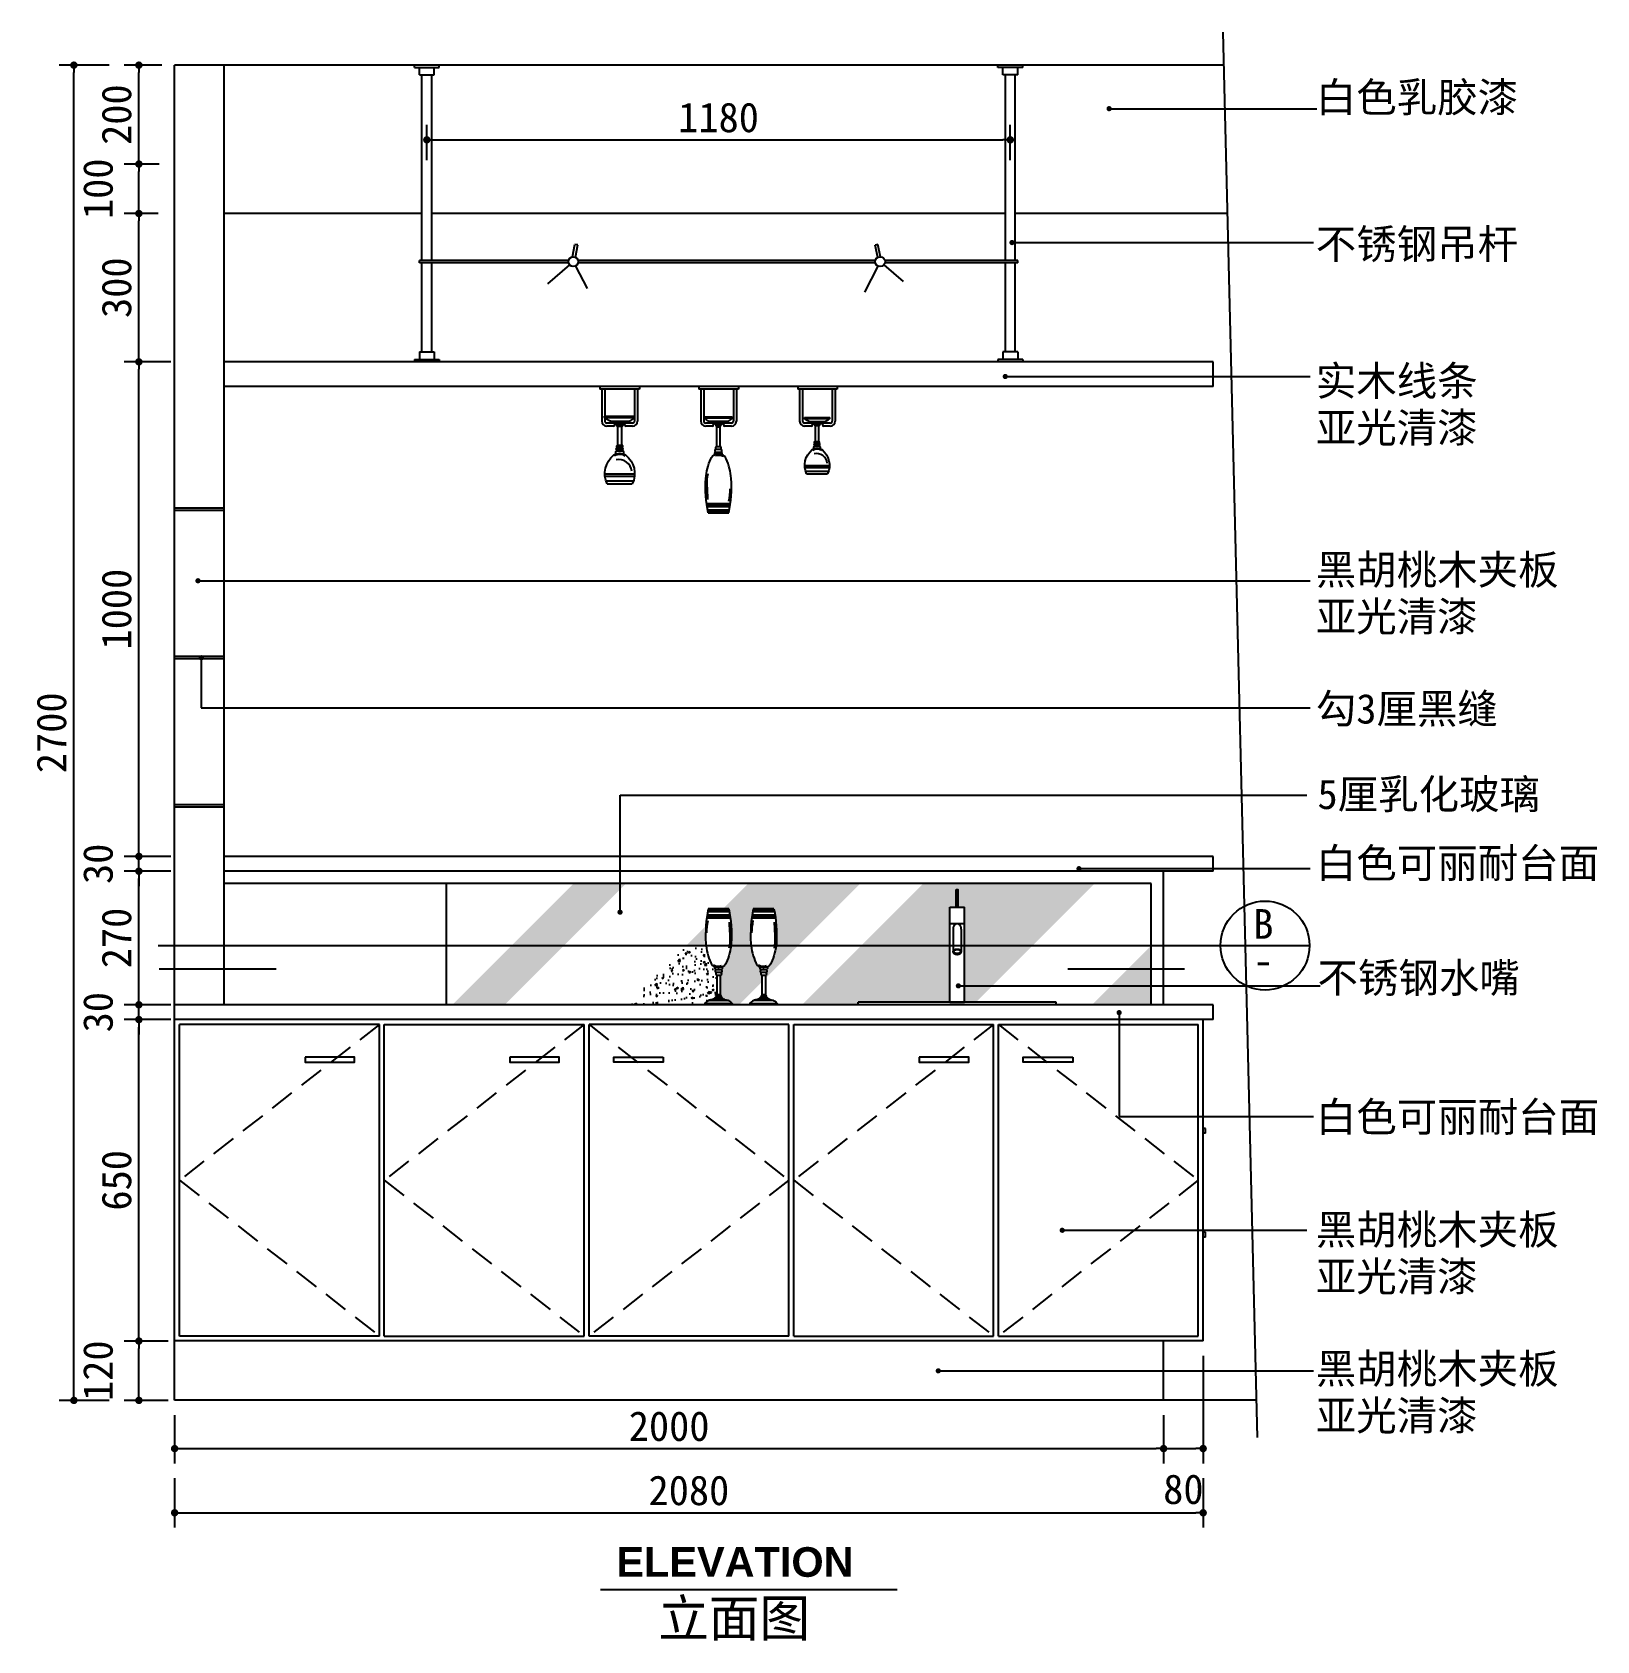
# Model space of a CAD drawing. Extents: x 443 to 3608, y 714 to 3967.
import ezdxf
from ezdxf.enums import TextEntityAlignment as Align

# ---------------------------------------------------------------- set-up
doc = ezdxf.new("R2010")
doc.units = 0
doc.header["$MEASUREMENT"] = 0
doc.linetypes.add('DASHED2', pattern=[0.375, 0.25, -0.125])
doc.layers.get('0').update_dxf_attribs({"linetype": 'CONTINUOUS'})
doc.layers.get('DEFPOINTS').update_dxf_attribs({"linetype": 'CONTINUOUS'})
for name, color, linetype in [('2', 2, 'CONTINUOUS'), ('3', 3, 'CONTINUOUS'), ('4', 4, 'CONTINUOUS'), ('7', 7, 'CONTINUOUS'), ('DIM', 3, 'CONTINUOUS'), ('TEXT', 3, 'CONTINUOUS')]:
    doc.layers.add(name, color=color, linetype=linetype)
doc.styles.add('HT', font='')
doc.styles.add('HZ', font='')
doc.styles.get('HT').set_extended_font_data('Swis721 Ex BT', bold=True)
doc.styles.get('HZ').set_extended_font_data('仿宋_GB2312')
doc.dimstyles.new('BOOK', dxfattribs={"dimscale": 30, "dimtxt": 2, "dimasz": 0.5, "dimexe": 1, "dimexo": 1, "dimgap": 0.5, "dimtad": 1, "dimdec": 0, "dimzin": 0, "dimdsep": 46, "dimtxsty": 'HZ', "dimblk": 'DOT', "dimsah": 1, "dimcen": 0, "dimclrd": 256, "dimclre": 256, "dimclrt": 256, "dimadec": 0, "dimazin": 0, "dimtfac": 0.5, "dimtdec": 0, "dimtmove": 2, "dimatfit": 3, "dimfxl": 0, "dimtolj": 1, "dimtzin": 0, "dimarcsym": 0})
pattern_1 = [(50, (0, 0), (35.863, -3.1376), [3.75, -41.25]), (355, (0, 0), (-6.93757, 37.6096), [3, -33]), (100.4514, (2.99, -0.26), (28.92547, 34.47198), [3.187, -35.0571]), (46.1842, (0, 10), (53.36205, -8.27595), [5.625, -61.875]), (96.6356, (4.447, 9.31), (46.7331, 48.7059), [4.7805, -52.58565]), (351.1842, (0, 10), (46.7331, 48.7059), [4.5, -49.5]), (21, (5, 7.5), (29.84535, -20.13094), [3.75, -41.25]), (326, (5, 7.5), (12.16577, 36.2575), [3, -33]), (71.4514, (7.487, 5.822), (42.01113, 16.12652), [3.187, -35.0571]), (37.5, (0, 0), (0.607993, 16.644693), [0, -32.6, 0, -33.5, 0, -33.125]), (7.5, (0, 0), (13.15348, 19.72059), [0, -19.1, 0, -31.85, 0, -12.625]), (327.5, (-11.15, 0), (26.69112, -1.127744), [0, -12.5, 0, -39, 0, -51.75]), (317.5, (-16.15, 0), (29.15931, 5.00525), [0, -16.25, 0, -25.9, 0, -36.75])]

# ---------------------------------------------------------------- blocks, each defined once
blk = doc.blocks.new('DOT')
at = {"color": 0, "linetype": 'ByBlock'}
blk.add_line((-0.35, 0), (-1, 0), dxfattribs=at)
at = {"color": 0, "linetype": 'ByBlock', "const_width": 0.35}
blk.add_lwpolyline([(-0.175, 0, 1), (0.175, 0, 1)], format="xyb", close=True, dxfattribs=at)
blk = doc.blocks.new('_DOT')
at = {"color": 0, "linetype": 'ByBlock'}
blk.add_line((-0.5, 0), (-1, 0), dxfattribs=at)
at = {"color": 0, "linetype": 'ByBlock', "const_width": 0.5}
blk.add_lwpolyline([(-0.25, 0, 1), (0.25, 0, 1)], format="xyb", close=True, dxfattribs=at)
blk = doc.blocks.new('*D16')
at = {"linetype": 'ByBlock'}
for p, q in [((1244.4, 3630.4), (1244.4, 3701.3)), ((2424.4, 3630.4), (2424.4, 3701.3)), ((1259.4, 3671.3), (2409.4, 3671.3))]:
    blk.add_line(p, q, dxfattribs=at)
at = {"layer": 'DEFPOINTS', "color": 0, "linetype": 'ByBlock'}
for p in [(2424.4, 3671.3), (1244.4, 3600.4), (2424.4, 3600.4)]:
    blk.add_point(p, dxfattribs=at)
at = {"linetype": 'ByBlock', "xscale": 15, "yscale": 15, "zscale": 15, "rotation": 180}
blk.add_blockref('_DOT', (1244.4, 3671.3), dxfattribs=at)
at = {"linetype": 'ByBlock', "xscale": 15, "yscale": 15, "zscale": 15}
blk.add_blockref('_DOT', (2424.4, 3671.3), dxfattribs=at)
at = {"linetype": 'ByBlock', "insert": (1834.4, 3716.3), "char_height": 60, "attachment_point": 5, "style": 'HZ'}
blk.add_mtext('\\A1;1180', dxfattribs=at)
blk = doc.blocks.new('*D15')
at = {"linetype": 'ByBlock'}
for p, q in [((744.4, 1042.8), (744.4, 943)), ((2824.4, 1042.8), (2824.4, 943)), ((759.4, 973), (2809.4, 973))]:
    blk.add_line(p, q, dxfattribs=at)
at = {"layer": 'DEFPOINTS', "color": 0, "linetype": 'ByBlock'}
for p in [(744.4, 1072.8), (2824.4, 1072.8), (2824.4, 973)]:
    blk.add_point(p, dxfattribs=at)
at = {"linetype": 'ByBlock', "xscale": 15, "yscale": 15, "zscale": 15, "rotation": 180}
blk.add_blockref('_DOT', (744.4, 973), dxfattribs=at)
at = {"linetype": 'ByBlock', "xscale": 15, "yscale": 15, "zscale": 15}
blk.add_blockref('_DOT', (2824.4, 973), dxfattribs=at)
at = {"linetype": 'ByBlock', "insert": (1784.4, 1018), "char_height": 60, "attachment_point": 5, "style": 'HZ'}
blk.add_mtext('\\A1;2080', dxfattribs=at)
blk = doc.blocks.new('*D13')
at = {"linetype": 'ByBlock'}
for p, q in [((744.4, 1170.4), (744.4, 1072.8)), ((2744.4, 1170.4), (2744.4, 1072.8)), ((759.4, 1102.8), (2729.4, 1102.8))]:
    blk.add_line(p, q, dxfattribs=at)
at = {"layer": 'DEFPOINTS', "color": 0, "linetype": 'ByBlock'}
for p in [(744.4, 1200.4), (2744.4, 1200.4), (2744.4, 1102.8)]:
    blk.add_point(p, dxfattribs=at)
at = {"linetype": 'ByBlock', "xscale": 15, "yscale": 15, "zscale": 15, "rotation": 180}
blk.add_blockref('_DOT', (744.4, 1102.8), dxfattribs=at)
at = {"linetype": 'ByBlock', "xscale": 15, "yscale": 15, "zscale": 15}
blk.add_blockref('_DOT', (2744.4, 1102.8), dxfattribs=at)
at = {"linetype": 'ByBlock', "insert": (1744.4, 1147.8), "char_height": 60, "attachment_point": 5, "style": 'HZ'}
blk.add_mtext('\\A1;2000', dxfattribs=at)
blk = doc.blocks.new('*D8')
at = {"linetype": 'ByBlock'}
for p, q in [((729.1, 6956.1), (634.5, 6956.1)), ((664.5, 5971.1), (664.5, 6941.1))]:
    blk.add_line(p, q, dxfattribs=at)
at = {"layer": 'DEFPOINTS', "color": 0, "linetype": 'ByBlock'}
for p in [(664.5, 6956.1), (759.1, 6956.1), (759.1, 5956.1)]:
    blk.add_point(p, dxfattribs=at)
at = {"linetype": 'ByBlock', "xscale": 15, "yscale": 15, "zscale": 15}
for p, rotation in [((664.5, 6956.1), 90), ((664.5, 5956.1), 270)]:
    blk.add_blockref('_DOT', p, dxfattribs=dict(at, rotation=rotation))
at = {"linetype": 'ByBlock', "insert": (619.5, 6456.1), "char_height": 60, "attachment_point": 5, "rotation": 90, "style": 'HZ'}
blk.add_mtext('\\A1;1000', dxfattribs=at)
blk = doc.blocks.new('*D12')
at = {"linetype": 'ByBlock'}
for p, q in [((604.5, 7556.1), (503, 7556.1)), ((533, 4871.1), (533, 7541.1)), ((604.5, 4856.1), (503, 4856.1))]:
    blk.add_line(p, q, dxfattribs=at)
at = {"layer": 'DEFPOINTS', "color": 0, "linetype": 'ByBlock'}
for p in [(533, 7556.1), (634.5, 7556.1), (634.5, 4856.1)]:
    blk.add_point(p, dxfattribs=at)
at = {"linetype": 'ByBlock', "xscale": 15, "yscale": 15, "zscale": 15}
for p, rotation in [((533, 7556.1), 90), ((533, 4856.1), 270)]:
    blk.add_blockref('_DOT', p, dxfattribs=dict(at, rotation=rotation))
at = {"linetype": 'ByBlock', "insert": (488, 6206.1), "char_height": 60, "attachment_point": 5, "rotation": 90, "style": 'HZ'}
blk.add_mtext('\\A1;2700', dxfattribs=at)
blk = doc.blocks.new('*D6')
at = {"linetype": 'ByBlock'}
for p, q in [((729.1, 5926.1), (634.5, 5926.1)), ((664.5, 5671.1), (664.5, 5911.1))]:
    blk.add_line(p, q, dxfattribs=at)
at = {"layer": 'DEFPOINTS', "color": 0, "linetype": 'ByBlock'}
for p in [(664.5, 5926.1), (759.1, 5926.1), (759.1, 5656.1)]:
    blk.add_point(p, dxfattribs=at)
at = {"linetype": 'ByBlock', "xscale": 15, "yscale": 15, "zscale": 15}
for p, rotation in [((664.5, 5926.1), 90), ((664.5, 5656.1), 270)]:
    blk.add_blockref('_DOT', p, dxfattribs=dict(at, rotation=rotation))
at = {"linetype": 'ByBlock', "insert": (619.5, 5791.1), "char_height": 60, "attachment_point": 5, "rotation": 90, "style": 'HZ'}
blk.add_mtext('\\A1;270', dxfattribs=at)
blk = doc.blocks.new('*D4')
at = {"linetype": 'ByBlock'}
for p, q in [((729.1, 5626.1), (634.5, 5626.1)), ((664.5, 4991.1), (664.5, 5611.1))]:
    blk.add_line(p, q, dxfattribs=at)
at = {"layer": 'DEFPOINTS', "color": 0, "linetype": 'ByBlock'}
for p in [(664.5, 5626.1), (759.1, 5626.1), (753.8, 4976.1)]:
    blk.add_point(p, dxfattribs=at)
at = {"linetype": 'ByBlock', "xscale": 15, "yscale": 15, "zscale": 15}
for p, rotation in [((664.5, 5626.1), 90), ((664.5, 4976.1), 270)]:
    blk.add_blockref('_DOT', p, dxfattribs=dict(at, rotation=rotation))
at = {"linetype": 'ByBlock', "insert": (619.5, 5301.1), "char_height": 60, "attachment_point": 5, "rotation": 90, "style": 'HZ'}
blk.add_mtext('\\A1;650', dxfattribs=at)
blk = doc.blocks.new('*D3')
at = {"linetype": 'ByBlock'}
for p, q in [((723.8, 4976.1), (634.5, 4976.1)), ((664.5, 4871.1), (664.5, 4961.1)), ((723.8, 4856.1), (634.5, 4856.1))]:
    blk.add_line(p, q, dxfattribs=at)
at = {"layer": 'DEFPOINTS', "color": 0, "linetype": 'ByBlock'}
for p in [(664.5, 4976.1), (753.8, 4976.1), (753.8, 4856.1)]:
    blk.add_point(p, dxfattribs=at)
at = {"linetype": 'ByBlock', "xscale": 15, "yscale": 15, "zscale": 15}
for p, rotation in [((664.5, 4976.1), 90), ((664.5, 4856.1), 270)]:
    blk.add_blockref('_DOT', p, dxfattribs=dict(at, rotation=rotation))
at = {"linetype": 'ByBlock', "insert": (582, 4916.1), "char_height": 60, "attachment_point": 5, "rotation": 90, "style": 'HZ'}
blk.add_mtext('\\A1;120', dxfattribs=at)
blk = doc.blocks.new('*D5')
at = {"linetype": 'ByBlock'}
for p, q in [((664.5, 5671.1), (664.5, 5686.1)), ((729.1, 5656.1), (634.5, 5656.1)), ((664.5, 5626.1), (664.5, 5656.1)), ((664.5, 5626.1), (664.5, 5656.1)), ((664.5, 5611.1), (664.5, 5596.1))]:
    blk.add_line(p, q, dxfattribs=at)
at = {"layer": 'DEFPOINTS', "color": 0, "linetype": 'ByBlock'}
for p in [(664.5, 5656.1), (759.1, 5656.1), (759.1, 5626.1)]:
    blk.add_point(p, dxfattribs=at)
at = {"linetype": 'ByBlock', "xscale": 15, "yscale": 15, "zscale": 15}
for p, rotation in [((664.5, 5656.1), 270), ((664.5, 5626.1), 90)]:
    blk.add_blockref('_DOT', p, dxfattribs=dict(at, rotation=rotation))
at = {"linetype": 'ByBlock', "insert": (582, 5641.1), "char_height": 60, "attachment_point": 5, "rotation": 90, "style": 'HZ'}
blk.add_mtext('\\A1;30', dxfattribs=at)
blk = doc.blocks.new('*D7')
at = {"linetype": 'ByBlock'}
for p, q in [((664.5, 5971.1), (664.5, 5986.1)), ((729.1, 5956.1), (634.5, 5956.1)), ((664.5, 5926.1), (664.5, 5956.1)), ((664.5, 5926.1), (664.5, 5956.1)), ((664.5, 5911.1), (664.5, 5896.1))]:
    blk.add_line(p, q, dxfattribs=at)
at = {"layer": 'DEFPOINTS', "color": 0, "linetype": 'ByBlock'}
for p in [(664.5, 5956.1), (759.1, 5956.1), (759.1, 5926.1)]:
    blk.add_point(p, dxfattribs=at)
at = {"linetype": 'ByBlock', "xscale": 15, "yscale": 15, "zscale": 15}
for p, rotation in [((664.5, 5956.1), 270), ((664.5, 5926.1), 90)]:
    blk.add_blockref('_DOT', p, dxfattribs=dict(at, rotation=rotation))
at = {"linetype": 'ByBlock', "insert": (582, 5941.1), "char_height": 60, "attachment_point": 5, "rotation": 90, "style": 'HZ'}
blk.add_mtext('\\A1;30', dxfattribs=at)
blk = doc.blocks.new('*D11')
at = {"linetype": 'ByBlock'}
for p, q in [((710.7, 7556.1), (634.5, 7556.1)), ((664.5, 7371.1), (664.5, 7541.1))]:
    blk.add_line(p, q, dxfattribs=at)
at = {"layer": 'DEFPOINTS', "color": 0, "linetype": 'ByBlock'}
for p in [(664.5, 7556.1), (740.7, 7556.1), (735.8, 7356.1)]:
    blk.add_point(p, dxfattribs=at)
at = {"linetype": 'ByBlock', "xscale": 15, "yscale": 15, "zscale": 15}
for p, rotation in [((664.5, 7556.1), 90), ((664.5, 7356.1), 270)]:
    blk.add_blockref('_DOT', p, dxfattribs=dict(at, rotation=rotation))
at = {"linetype": 'ByBlock', "insert": (619.5, 7456.1), "char_height": 60, "attachment_point": 5, "rotation": 90, "style": 'HZ'}
blk.add_mtext('\\A1;200', dxfattribs=at)
blk = doc.blocks.new('*D9')
at = {"linetype": 'ByBlock'}
for p, q in [((703.4, 7256.1), (634.5, 7256.1)), ((664.5, 6971.1), (664.5, 7241.1))]:
    blk.add_line(p, q, dxfattribs=at)
at = {"layer": 'DEFPOINTS', "color": 0, "linetype": 'ByBlock'}
for p in [(664.5, 7256.1), (733.4, 7256.1), (759.1, 6956.1)]:
    blk.add_point(p, dxfattribs=at)
at = {"linetype": 'ByBlock', "xscale": 15, "yscale": 15, "zscale": 15}
for p, rotation in [((664.5, 7256.1), 90), ((664.5, 6956.1), 270)]:
    blk.add_blockref('_DOT', p, dxfattribs=dict(at, rotation=rotation))
at = {"linetype": 'ByBlock', "insert": (619.5, 7106.1), "char_height": 60, "attachment_point": 5, "rotation": 90, "style": 'HZ'}
blk.add_mtext('\\A1;300', dxfattribs=at)
blk = doc.blocks.new('*D10')
at = {"linetype": 'ByBlock'}
for p, q in [((705.8, 7356.1), (634.5, 7356.1)), ((664.5, 7271.1), (664.5, 7341.1))]:
    blk.add_line(p, q, dxfattribs=at)
at = {"layer": 'DEFPOINTS', "color": 0, "linetype": 'ByBlock'}
for p in [(664.5, 7356.1), (735.8, 7356.1), (733.4, 7256.1)]:
    blk.add_point(p, dxfattribs=at)
at = {"linetype": 'ByBlock', "xscale": 15, "yscale": 15, "zscale": 15}
for p, rotation in [((664.5, 7356.1), 90), ((664.5, 7256.1), 270)]:
    blk.add_blockref('_DOT', p, dxfattribs=dict(at, rotation=rotation))
at = {"linetype": 'ByBlock', "insert": (582, 7306.1), "char_height": 60, "attachment_point": 5, "rotation": 90, "style": 'HZ'}
blk.add_mtext('\\A1;100', dxfattribs=at)
blk = doc.blocks.new('A$C46CD63E8')
at = {"layer": '3'}
for p, q in [((55.8, 192.2), (0, 192.2)), ((48, 185.7), (7.8, 185.7)), ((40.9, 183.7), (14.8, 183.7)), ((36.8, 181.8), (18.9, 181.8)), ((34.6, 179.9), (21.2, 179.9)), ((33.1, 177.9), (22.7, 177.9)), ((32.1, 176), (23.7, 176)), ((31.4, 174), (24.4, 174)), ((31.4, 134.8), (24.4, 134.8)), ((33.3, 123.3), (22.4, 123.3)), ((32.3, 128.9), (23.5, 128.9)), ((51.9, 19.4), (3.8, 19.4)), ((51.4, 15.5), (4.3, 15.5)), ((51, 12.9), (4.7, 12.9)), ((50, 6.5), (5.7, 6.5)), ((49.6, 3.9), (6.2, 3.9))]:
    blk.add_line(p, q, dxfattribs=at)
blk.add_lwpolyline([(49.2, 27.5, 0.004174), (50.7, 56, 0.065887), (49, 80, 0.065887)], format="xyb", dxfattribs=at)
for centre, radius, start, end in [((27.7, 94.8), 21.9, 73.6612, 116.9572), ((148.8, 51.8), 144.6, 181.1354, 191.0265)]:
    blk.add_arc(centre, radius, start, end, dxfattribs=at)
at = {"layer": '4'}
for p, q in [((55.8, 194.1), (0, 194.1)), ((48.8, 0), (6.9, 0))]:
    blk.add_line(p, q, dxfattribs=at)
for points in [[(7.8, 185.7, -0.131773), (0, 192.2), (0, 194.1)], [(12.2, 109.3, -0.183031), (21, 118.2, -0.571887), (22.4, 123.3, -0.657659), (23.5, 128.9, -0.575937), (24.4, 134.8), (24.4, 174, 0.284365), (13.9, 184, -0.081386), (7.8, 185.7, -0.081386)], [(43.5, 109.3, 0.183031), (34.7, 118.2, 0.571887), (33.3, 123.3, 0.657659), (32.3, 128.9, 0.575937), (31.4, 134.8), (31.4, 174, -0.284365), (41.8, 184, 0.081386), (47.9, 185.7, 0.081386)], [(48, 185.7, 0.131773), (55.8, 192.2), (55.8, 194.1)], [(6.9, 0, -0.061195), (2, 70, -0.076915), (12.2, 109.3, -0.020975)], [(48.8, 0, 0.061195), (53.7, 70, 0.076915), (43.5, 109.3, 0.020975)]]:
    blk.add_lwpolyline(points, format="xyb", dxfattribs=at)
blk.add_arc((27.9, 96.2), 23, 72.6799, 107.3201, dxfattribs=at)
blk = doc.blocks.new('*D14')
at = {"linetype": 'ByBlock'}
for p, q in [((2824.4, 1290.4), (2824.4, 1072.8)), ((2759.4, 1102.8), (2809.4, 1102.8))]:
    blk.add_line(p, q, dxfattribs=at)
at = {"layer": 'DEFPOINTS', "color": 0, "linetype": 'ByBlock'}
for p in [(2824.4, 1320.4), (2744.4, 1200.4), (2824.4, 1102.8)]:
    blk.add_point(p, dxfattribs=at)
at = {"linetype": 'ByBlock', "xscale": 15, "yscale": 15, "zscale": 15, "rotation": 180}
blk.add_blockref('_DOT', (2744.4, 1102.8), dxfattribs=at)
at = {"linetype": 'ByBlock', "xscale": 15, "yscale": 15, "zscale": 15}
blk.add_blockref('_DOT', (2824.4, 1102.8), dxfattribs=at)
at = {"linetype": 'ByBlock', "insert": (2784.4, 1020.3), "char_height": 60, "attachment_point": 5, "style": 'HZ'}
blk.add_mtext('\\A1;80', dxfattribs=at)

msp = doc.modelspace()

# ---------------------------------------------------------------- hatches: boundary and pattern name
at = {"layer": 'TEXT'}
h = msp.add_hatch(dxfattribs=at)
h.set_pattern_fill('AR-CONC', color=256, scale=5, style=0)
h.set_pattern_definition(pattern_1)
h.paths.add_polyline_path([(1644.3, 2245.4), (1538.3, 2245.4), (1413, 2120.1), (1519, 2120.1)])
h.paths.add_polyline_path([(1519, 2120.1), (1413, 2120.1), (1293.3, 2000.4), (1399.3, 2000.4)])
h.paths.add_polyline_path([(1828, 2059.8, -0.575937), (1827.1, 2065.6, -0.657659), (1826, 2071.2, -0.571887), (1824.6, 2076.4, -0.19201), (1815.6, 2085.7, -0.067356), (1806.1, 2120.1), (1766.5, 2120.1), (1646.8, 2000.4), (1803.6, 2000.4), (1803.6, 2002.3, -0.131773), (1811.4, 2008.8, -0.082192), (1817.5, 2010.5, 0.284365), (1828, 2020.5)], flags=16)
h.paths.add_polyline_path([(1915.7, 2076.4, -0.19201), (1906.7, 2085.7, -0.067356), (1897.2, 2120.1), (1856.8, 2120.1, -0.067356), (1847.4, 2085.7, -0.19201), (1838.3, 2076.4, -0.571887), (1836.9, 2071.2, -0.657659), (1835.9, 2065.6, -0.575937), (1835, 2059.8), (1835, 2020.5, 0.265984), (1844.5, 2010.8), (1818.4, 2010.8, 0.265984), (1828, 2020.5), (1828, 2059.8, -0.575937), (1827.1, 2065.6, -0.657659), (1826, 2071.2, -0.571887), (1824.6, 2076.4, -0.19201), (1815.6, 2085.7, -0.067356), (1806.1, 2120.1), (1766.5, 2120.1), (1646.8, 2000.4), (1873.1, 2000.4), (1919.1, 2046.3), (1919.1, 2059.8, -0.575937), (1918.2, 2065.6, -0.657659), (1917.1, 2071.2, -0.571887)])
h.paths.add_polyline_path([(1901.6, 2194.5), (1943.5, 2194.5, -0.061195), (1948.5, 2124.5, -0.008363), (1947.9, 2120.1), (1992.8, 2120.1), (2118.1, 2245.4), (1891.8, 2245.4), (1840.9, 2194.5), (1852.4, 2194.5, -0.061195), (1857.3, 2124.5, -0.008363), (1856.8, 2120.1), (1897.2, 2120.1, -0.008363), (1896.7, 2124.5, -0.061195)])
h.paths.add_polyline_path([(1805.9, 2159.5), (1766.5, 2120.1), (1806.1, 2120.1, -0.008363), (1805.6, 2124.5, -0.030419)])
h.paths.add_polyline_path([(1992.8, 2120.1), (1947.9, 2120.1, -0.067356), (1938.5, 2085.7, -0.19201), (1929.4, 2076.4, -0.571887), (1928, 2071.2, -0.657659), (1927, 2065.6, -0.575937), (1926.1, 2059.8), (1926.1, 2053.4)])
h.paths.add_polyline_path([(2299, 2120.1), (2120.1, 2120.1), (2000.4, 2000.4), (2114, 2000.4), (2114, 2005.4), (2299, 2005.4)])
edge = h.paths.add_edge_path()
edge.add_line((2299, 2197.6), (2311.9, 2197.6))
edge.add_line((2311.9, 2197.6), (2311.9, 2232.9))
edge.add_ellipse((2314, 2232.9), major_axis=(-2.05, 0), ratio=0.258819, start_angle=180, end_angle=360, ccw=False)
edge.add_line((2316, 2232.9), (2316, 2197.6))
edge.add_line((2316, 2197.6), (2329, 2197.6))
edge.add_line((2329, 2197.6), (2329, 2120.1))
edge.add_line((2329, 2120.1), (2466.6, 2120.1))
edge.add_line((2466.6, 2120.1), (2591.8, 2245.4))
edge.add_line((2591.8, 2245.4), (2245.4, 2245.4))
edge.add_line((2245.4, 2245.4), (2120.1, 2120.1))
edge.add_line((2120.1, 2120.1), (2299, 2120.1))
edge.add_line((2299, 2120.1), (2299, 2197.6))
h.paths.add_polyline_path([(2466.6, 2120.1), (2329, 2120.1), (2329, 2005.4), (2351.8, 2005.4)])
h.paths.add_polyline_path([(2706.5, 2072.7), (2659.6, 2072.7), (2587.3, 2000.4), (2706.5, 2000.4)])
h.paths.add_polyline_path([(2706.5, 2119.6), (2659.6, 2072.7), (2706.5, 2072.7)])
h = msp.add_hatch(dxfattribs=at)
h.set_pattern_fill('AR-CONC', color=256, scale=5, style=0)
h.set_pattern_definition(pattern_1)
h.paths.add_polyline_path([(1828, 2059.8, -0.575937), (1827.1, 2065.6, -0.657659), (1826, 2071.2, -0.571887), (1824.6, 2076.4, -0.183031), (1815.8, 2085.2, -0.068507), (1806.1, 2120.1), (1766.5, 2120.1), (1646.8, 2000.4), (1803.6, 2000.4), (1803.6, 2002.3, -0.131773), (1811.4, 2008.8, -0.082192), (1817.5, 2010.5, 0.284365), (1828, 2020.5)])

# ---------------------------------------------------------------- linework, layer by layer
at = {"layer": '2', "color": 1}
msp.add_line((2918.9, 1200.4), (731.5, 1200.4), dxfattribs=at)
at = {"layer": '3'}
for p, q in [((2851.5, 3967), (2920.7, 1125)), ((1528, 3505.4), (1226.5, 3505.4)), ((1226.5, 3500.4), (1226.5, 3505.4)), ((1528, 3500.4), (1226.5, 3500.4)), ((1530.1, 3496.4), (1485.3, 3458)), ((1542.3, 3494), (1565.6, 3448.5)), ((2148.6, 3505.4), (1547.4, 3505.4)), ((2148.6, 3500.4), (1547.4, 3500.4)), ((2153.7, 3494), (2126.8, 3441.4)), ((2165.9, 3496.4), (2204.7, 3463.1)), ((2436.5, 3505.4), (2167.9, 3505.4)), ((2436.5, 3500.4), (2167.9, 3500.4)), ((2436.5, 3500.4), (2436.5, 3505.4)), ((1601.1, 3190.3), (1662.2, 3190.3)), ((1601.1, 3188), (1662.2, 3188)), ((1803.5, 3188.9), (1859.2, 3188.9)), ((2005.3, 3188.1), (2056.2, 3188.1)), ((1611.4, 3180.7), (1651.9, 3180.7)), ((1615.5, 3179.1), (1647.8, 3179.1)), ((1620.6, 3177.5), (1642.7, 3177.5)), ((1623.3, 3175.2), (1640, 3175.2)), ((1624.5, 3173.7), (1638.8, 3173.7)), ((1625.4, 3172.1), (1637.9, 3172.1)), ((1627.6, 3170.6), (1635.7, 3170.6)), ((1803.5, 3186.9), (1859.2, 3186.9)), ((1811.2, 3180.4), (1851.5, 3180.4)), ((1818.3, 3178.5), (1844.4, 3178.5)), ((1822.4, 3176.5), (1840.3, 3176.5)), ((1824.6, 3174.6), (1838.1, 3174.6)), ((1826.1, 3172.6), (1836.6, 3172.6)), ((1827.1, 3170.7), (1835.5, 3170.7)), ((1827.8, 3168.8), (1834.9, 3168.8)), ((2005.3, 3186.1), (2056.2, 3186.1)), ((2013.9, 3180), (2047.6, 3180)), ((2017.3, 3178.7), (2044.2, 3178.7)), ((2021.5, 3177.4), (2039.9, 3177.4)), ((2023.8, 3175.5), (2037.7, 3175.5)), ((2024.8, 3174.2), (2036.7, 3174.2)), ((2025.5, 3172.9), (2036, 3172.9)), ((2027.3, 3171.6), (2034.1, 3171.6)), ((1626.5, 3128.1), (1636.8, 3128.1)), ((1626.5, 3126.5), (1636.8, 3126.5)), ((1627.6, 3131.9), (1635.7, 3131.9)), ((1826.9, 3123.7), (1835.8, 3123.7)), ((1827.8, 3129.5), (1834.9, 3129.5)), ((2035.3, 3131.4), (2026.2, 3131.4)), ((2026.2, 3130), (2035.3, 3130)), ((2026.5, 3136.2), (2035, 3136.2)), ((2026.5, 3134.9), (2035, 3134.9)), ((2027.3, 3139.4), (2034.1, 3139.4)), ((1637.1, 3122.3), (1626.2, 3122.3)), ((1626.2, 3120.7), (1637.1, 3120.7)), ((1825.9, 3118), (1836.8, 3118)), ((2005.7, 3090.8), (2055.8, 3090.8)), ((1601.6, 3073.6), (1661.7, 3073.6)), ((1601.9, 3068.9), (1661.4, 3068.9)), ((1603.8, 3059.6), (1659.5, 3059.6)), ((2005.9, 3086.9), (2055.6, 3086.9)), ((2007.5, 3079.1), (2053.9, 3079.1)), ((2009.5, 3073.9), (2051.9, 3073.9)), ((1606.2, 3053.4), (1657.1, 3053.4)), ((731.5, 3005.4), (831.5, 3005.4)), ((731.5, 3000.4), (831.5, 3000.4)), ((1807.3, 3014.2), (1855.4, 3014.2)), ((1807.8, 3010.3), (1854.9, 3010.3)), ((1808.2, 3007.7), (1854.5, 3007.7)), ((1809.2, 3001.2), (1853.5, 3001.2)), ((1809.7, 2998.6), (1853, 2998.6)), ((1810.4, 2994.7), (1852.3, 2994.7)), ((731.5, 2705.4), (831.5, 2705.4)), ((731.5, 2700.4), (831.5, 2700.4)), ((731.5, 2405.4), (831.5, 2405.4)), ((731.5, 2400.4), (831.5, 2400.4)), ((2299, 2164.9), (2329, 2164.9)), ((2514, 2005.4), (2114, 2005.4)), ((2114, 2000.4), (2114, 2005.4)), ((2514, 2000.4), (2514, 2005.4))]:
    msp.add_line(p, q, dxfattribs=at)
at = {"layer": '3', "linetype": 'DASHED2', "ltscale": 200}
for p, q in [((1145.5, 1960.4), (741.5, 1645.4)), ((1559.5, 1960.4), (1155.5, 1645.4)), ((1569.5, 1960.4), (1973.5, 1645.4)), ((2387.5, 1960.4), (1983.5, 1645.4)), ((2397.5, 1960.4), (2801.5, 1645.4)), ((741.5, 1645.4), (1145.5, 1330.4)), ((1155.5, 1645.4), (1559.5, 1330.4)), ((1973.5, 1645.4), (1569.5, 1330.4)), ((1983.5, 1645.4), (2387.5, 1330.4)), ((2801.5, 1645.4), (2397.5, 1330.4))]:
    msp.add_line(p, q, dxfattribs=at)
at = {"layer": '3'}
for points in [[(1627.6, 3131.9), (1627.6, 3170.6), (1626, 3170.6, 0.19707), (1619.6, 3178.1, -0.1612), (1601.1, 3188), (1601.1, 3190.3)], [(1635.7, 3131.9), (1635.7, 3170.6), (1637.3, 3170.6, -0.19707), (1643.7, 3178.1, 0.1612), (1662.2, 3188), (1662.2, 3190.3)], [(1811.2, 3180.4, -0.131773), (1803.5, 3186.9), (1803.5, 3188.9)], [(1851.5, 3180.4, 0.131773), (1859.2, 3186.9), (1859.2, 3188.9)], [(2027.3, 3139.4), (2027.3, 3171.6), (2026, 3171.6, 0.19707), (2020.7, 3177.9, -0.1612), (2005.3, 3186.1), (2005.3, 3188.1)], [(2034.1, 3139.4), (2034.1, 3171.6), (2035.5, 3171.6, -0.19707), (2040.7, 3177.9, 0.1612), (2056.2, 3186.1), (2056.2, 3188.1)], [(1815.7, 3104.1, -0.183031), (1824.5, 3112.9, -0.571887), (1825.9, 3118, -0.657659), (1826.9, 3123.7, -0.575937), (1827.8, 3129.5), (1827.8, 3168.8, 0.284365), (1817.4, 3178.7, -0.081386), (1811.3, 3180.4, -0.081386)], [(1847, 3104.1, 0.183031), (1838.2, 3112.9, 0.571887), (1836.8, 3118, 0.657659), (1835.8, 3123.7, 0.575937), (1834.9, 3129.5), (1834.9, 3168.8, -0.284365), (1845.3, 3178.7, 0.081386), (1851.4, 3180.4, 0.081386)], [(1624.1, 3114.2, -0.44441), (1626.2, 3120.7, -0.33275), (1626.2, 3122.3, -0.779037), (1626.5, 3126.5, -0.284551), (1626.5, 3128.1, -0.767326), (1627.6, 3131.9)], [(1639.2, 3114.2, 0.44441), (1637.1, 3120.7, 0.33275), (1637.1, 3122.3, 0.779037), (1636.8, 3126.5, 0.295103), (1636.8, 3128.1, 0.773015), (1635.7, 3131.9)], [(2009.5, 3073.9, -0.345191), (2020.8, 3122.8, -0.281155), (2040.7, 3122.8, -0.345191), (2051.9, 3073.9, -0.345191)], [(2024.4, 3124.6, -0.44441), (2026.2, 3130, -0.33275), (2026.2, 3131.4, -0.779037), (2026.5, 3134.9, -0.284551), (2026.4, 3136.2, -0.767326), (2027.3, 3139.4)], [(2037.1, 3124.6, 0.44441), (2035.3, 3130, 0.33275), (2035.3, 3131.4, 0.779037), (2035, 3134.9, 0.295103), (2035, 3136.2, 0.773015), (2034.1, 3139.4)], [(1606.2, 3053.4, -0.345191), (1619.7, 3112.1, -0.281155), (1643.6, 3112.1, -0.345191), (1657.1, 3053.4, -0.345191)], [(1810.4, 2994.7, -0.061195), (1805.5, 3064.7, -0.076915), (1815.7, 3104.1, -0.020975)], [(1852.3, 2994.7, 0.061195), (1857.2, 3064.7, 0.076915), (1847, 3104.1, 0.020975)], [(1810, 3022.3, -0.004174), (1808.5, 3050.7, -0.065887), (1810.2, 3074.7, -0.065887)]]:
    msp.add_lwpolyline(points, format="xyb", dxfattribs=at)
for points in [[(995.3, 1894), (995.3, 1884), (1095.3, 1884), (1095.3, 1894)], [(1409.3, 1894), (1409.3, 1884), (1509.3, 1884), (1509.3, 1894)], [(1719.7, 1894), (1719.7, 1884), (1619.7, 1884), (1619.7, 1894)], [(2237.3, 1894), (2237.3, 1884), (2337.3, 1884), (2337.3, 1894)], [(2547.7, 1894), (2547.7, 1884), (2447.7, 1884), (2447.7, 1894)]]:
    msp.add_lwpolyline(points, close=True, dxfattribs=at)
for centre, radius, start, end in [((2030.8, 3106.2), 17.4, 57.435, 120.6885), ((1631.7, 3092.1), 20.9, 57.435, 120.6885), ((1630.2, 3076.5), 26.2, 6.1469, 102.614), ((1831.3, 3090.9), 23, 72.6799, 107.3201), ((1831.5, 3089.5), 21.9, 63.0428, 106.3388), ((2029.5, 3093.2), 21.8, 6.1469, 102.614), ((1710.4, 3046.5), 144.6, 348.9735, 358.8646)]:
    msp.add_arc(centre, radius, start, end, dxfattribs=at)
msp.add_open_spline([(2307.4, 2108), (2307.4, 2107.7), (2307.5, 2107.4), (2307.7, 2106.7), (2307.9, 2106.4), (2308.4, 2105.8), (2308.8, 2105.5), (2309.6, 2104.9), (2310, 2104.7), (2311.1, 2104.3), (2311.6, 2104.1), (2312.8, 2103.9), (2313.4, 2103.8), (2314.9, 2103.8), (2315.7, 2103.9), (2317.1, 2104.3), (2317.7, 2104.6), (2318.7, 2105.1), (2319.2, 2105.5), (2319.8, 2106.1), (2320, 2106.4), (2320.3, 2106.9), (2320.4, 2107.2), (2320.5, 2107.7), (2320.5, 2108), (2320.5, 2108.5), (2320.4, 2108.8), (2320.1, 2109.4), (2320, 2109.7), (2319.5, 2110.2), (2319.2, 2110.5), (2318.5, 2111), (2318.1, 2111.2), (2317, 2111.7), (2316.3, 2111.9), (2314.7, 2112.1), (2313.8, 2112.2), (2312.1, 2112), (2311.3, 2111.8), (2310.1, 2111.3), (2309.6, 2111), (2308.7, 2110.4), (2308.4, 2110.1), (2307.8, 2109.4), (2307.7, 2109.1), (2307.5, 2108.5), (2307.4, 2108.2), (2307.4, 2108)], degree=3, knots=[0, 0, 0, 0, 0.263074, 0.263074, 0.526148, 0.526148, 0.789222, 0.789222, 1.052296, 1.052296, 1.315371, 1.315371, 1.578445, 1.578445, 1.934517, 1.934517, 2.232518, 2.232518, 2.53052, 2.53052, 2.762866, 2.762866, 2.995212, 2.995212, 3.227558, 3.227558, 3.459905, 3.459905, 3.692251, 3.692251, 3.924597, 3.924597, 4.156943, 4.156943, 4.490285, 4.490285, 4.85432, 4.85432, 5.218354, 5.218354, 5.498732, 5.498732, 5.77911, 5.77911, 6.059488, 6.059488, 6.283185, 6.283185, 6.283185, 6.283185], dxfattribs=at)
at = {"layer": '4'}
for p, q in [((2853.2, 3900.4), (731.5, 3900.4)), ((731.5, 1200.4), (731.5, 3900.4)), ((831.5, 2000.4), (831.5, 3900.4)), ((1231.5, 3600.4), (831.5, 3600.4)), ((2411.5, 3600.4), (1251.5, 3600.4)), ((2860.5, 3600.4), (2431.5, 3600.4)), ((2831.5, 3300.4), (831.5, 3300.4)), ((2831.5, 3250.4), (2831.5, 3300.4)), ((2831.5, 3250.4), (831.5, 3250.4)), ((2831.5, 2300.4), (831.5, 2300.4)), ((2831.5, 2270.4), (2831.5, 2300.4)), ((2831.5, 2270.4), (831.5, 2270.4)), ((2706.5, 2245.4), (831.5, 2245.4)), ((1281.5, 2000.4), (1281.5, 2245.4)), ((2706.5, 2000.4), (2706.5, 2245.4)), ((2731.5, 2000.4), (2731.5, 2270.4)), ((2831.5, 2000.4), (731.5, 2000.4)), ((2831.5, 1970.4), (2831.5, 2000.4)), ((2831.5, 1970.4), (731.5, 1970.4)), ((2811.5, 1320.4), (2811.5, 1970.4)), ((2811.5, 1320.4), (731.5, 1320.4)), ((2731.5, 1200.4), (2731.5, 1320.4))]:
    msp.add_line(p, q, dxfattribs=at)
at = {"layer": '7'}
for p, q in [((1216.5, 3895.4), (1216.5, 3900.4)), ((1216.5, 3895.4), (1266.5, 3895.4)), ((1226.5, 3880.4), (1226.5, 3895.4)), ((1226.5, 3880.4), (1256.5, 3880.4)), ((1231.5, 3505.4), (1231.5, 3880.4)), ((1251.5, 3505.4), (1251.5, 3880.4)), ((1256.5, 3880.4), (1256.5, 3895.4)), ((1266.5, 3895.4), (1266.5, 3900.4)), ((2396.5, 3895.4), (2396.5, 3900.4)), ((2446.5, 3895.4), (2396.5, 3895.4)), ((2406.5, 3880.4), (2406.5, 3895.4)), ((2436.5, 3880.4), (2406.5, 3880.4)), ((2411.5, 3505.4), (2411.5, 3880.4)), ((2431.5, 3505.4), (2431.5, 3880.4)), ((2436.5, 3880.4), (2436.5, 3895.4)), ((2446.5, 3895.4), (2446.5, 3900.4)), ((1536.4, 3512.8), (1540.9, 3537.8)), ((1546.8, 3536.7), (1540.9, 3537.8)), ((1542.3, 3511.7), (1546.8, 3536.7)), ((2153.9, 3537.6), (2148, 3536.4)), ((2153.3, 3511.6), (2148, 3536.4)), ((2159.2, 3512.8), (2153.9, 3537.6)), ((1231.5, 3320.4), (1231.5, 3500.4)), ((1251.5, 3320.4), (1251.5, 3500.4)), ((2411.5, 3320.4), (2411.5, 3500.4)), ((2431.5, 3320.4), (2431.5, 3500.4)), ((1226.5, 3320.4), (1256.5, 3320.4)), ((1226.5, 3320.4), (1226.5, 3305.4)), ((1256.5, 3320.4), (1256.5, 3305.4)), ((2436.5, 3320.4), (2406.5, 3320.4)), ((2406.5, 3320.4), (2406.5, 3305.4)), ((2436.5, 3320.4), (2436.5, 3305.4)), ((1216.5, 3305.4), (1216.5, 3300.4)), ((1216.5, 3305.4), (1266.5, 3305.4)), ((1266.5, 3305.4), (1266.5, 3300.4)), ((2396.5, 3305.4), (2396.5, 3300.4)), ((2446.5, 3305.4), (2396.5, 3305.4)), ((2446.5, 3305.4), (2446.5, 3300.4)), ((1591.5, 3250.4), (1591.5, 3245.4)), ((1671.5, 3245.4), (1591.5, 3245.4)), ((1595.5, 3245.4), (1595.5, 3180.4)), ((1601.5, 3245.4), (1601.5, 3180.4)), ((1661.5, 3245.4), (1661.5, 3180.4)), ((1667.5, 3245.4), (1667.5, 3180.4)), ((1671.5, 3250.4), (1671.5, 3245.4)), ((1791.5, 3250.4), (1791.5, 3245.4)), ((1871.5, 3245.4), (1791.5, 3245.4)), ((1795.5, 3245.4), (1795.5, 3180.4)), ((1801.5, 3245.4), (1801.5, 3180.4)), ((1861.5, 3245.4), (1861.5, 3180.4)), ((1867.5, 3245.4), (1867.5, 3180.4)), ((1871.5, 3250.4), (1871.5, 3245.4)), ((1991.5, 3250.4), (1991.5, 3245.4)), ((2071.5, 3245.4), (1991.5, 3245.4)), ((1995.5, 3245.4), (1995.5, 3180.4)), ((2001.5, 3245.4), (2001.5, 3180.4)), ((2061.5, 3245.4), (2061.5, 3180.4)), ((2067.5, 3245.4), (2067.5, 3180.4)), ((2071.5, 3250.4), (2071.5, 3245.4)), ((1618.5, 3176.4), (1605.5, 3176.4)), ((1618.5, 3170.4), (1605.5, 3170.4)), ((1657.5, 3176.4), (1644.5, 3176.4)), ((1657.5, 3170.4), (1644.5, 3170.4)), ((1818.5, 3176.4), (1805.5, 3176.4)), ((1818.5, 3170.4), (1805.5, 3170.4)), ((1857.5, 3176.4), (1844.5, 3176.4)), ((1857.5, 3170.4), (1844.5, 3170.4)), ((2018.5, 3176.4), (2005.5, 3176.4)), ((2018.5, 3170.4), (2005.5, 3170.4)), ((2057.5, 3176.4), (2044.5, 3176.4)), ((2057.5, 3170.4), (2044.5, 3170.4)), ((2311.9, 2197.6), (2311.9, 2232.9)), ((2316, 2197.6), (2316, 2232.9)), ((2299, 2005.4), (2299, 2197.6)), ((2299, 2197.6), (2329, 2197.6)), ((2329, 2005.4), (2329, 2197.6)), ((2305.8, 2153.3), (2305.8, 2115.7)), ((2305.8, 2153.3), (2305.8, 2107.1)), ((2322.2, 2153.3), (2322.2, 2107.1)), ((2299, 2005.4), (2329, 2005.4)), ((741.5, 1330.4), (741.5, 1960.4)), ((1145.5, 1960.4), (741.5, 1960.4)), ((1145.5, 1330.4), (1145.5, 1960.4)), ((1155.5, 1960.4), (1559.5, 1960.4)), ((1155.5, 1330.4), (1155.5, 1960.4)), ((1559.5, 1330.4), (1559.5, 1960.4)), ((1569.5, 1330.4), (1569.5, 1960.4)), ((1973.5, 1960.4), (1569.5, 1960.4)), ((1973.5, 1330.4), (1973.5, 1960.4)), ((1983.5, 1960.4), (2387.5, 1960.4)), ((1983.5, 1330.4), (1983.5, 1960.4)), ((2387.5, 1330.4), (2387.5, 1960.4)), ((2397.5, 1330.4), (2397.5, 1960.4)), ((2397.5, 1960.4), (2801.5, 1960.4)), ((2801.5, 1330.4), (2801.5, 1960.4)), ((2816.5, 1750.4), (2811.5, 1750.4)), ((2816.5, 1740.4), (2811.5, 1740.4)), ((2816.5, 1740.4), (2816.5, 1750.4)), ((2816.5, 1540.4), (2811.5, 1540.4)), ((2816.5, 1530.4), (2811.5, 1530.4)), ((2816.5, 1530.4), (2816.5, 1540.4)), ((1145.5, 1330.4), (741.5, 1330.4)), ((1155.5, 1330.4), (1559.5, 1330.4)), ((1973.5, 1330.4), (1569.5, 1330.4)), ((1983.5, 1330.4), (2387.5, 1330.4)), ((2397.5, 1330.4), (2801.5, 1330.4))]:
    msp.add_line(p, q, dxfattribs=at)
for centre in [(1537.7, 3502.9), (2158.3, 3502.9)]:
    msp.add_circle(centre, 10, dxfattribs=at)
for centre, radius, start, end in [((1605.5, 3180.4), 10, 180, 270), ((1605.5, 3180.4), 4, 180, 270), ((1618.5, 3173.4), 3, 270, 90), ((1644.5, 3173.4), 3, 90, 270), ((1657.5, 3180.4), 10, 270, 360), ((1657.5, 3180.4), 4, 270, 360), ((1805.5, 3180.4), 10, 180, 270), ((1805.5, 3180.4), 4, 180, 270), ((1818.5, 3173.4), 3, 270, 90), ((1844.5, 3173.4), 3, 90, 270), ((1857.5, 3180.4), 4, 270, 360), ((1857.5, 3180.4), 10, 270, 360), ((2005.5, 3180.4), 10, 180, 270), ((2005.5, 3180.4), 4, 180, 270), ((2018.5, 3173.4), 3, 270, 90), ((2044.5, 3173.4), 3, 90, 270), ((2057.5, 3180.4), 4, 270, 360), ((2057.5, 3180.4), 10, 270, 360)]:
    msp.add_arc(centre, radius, start, end, dxfattribs=at)
for centre, major_axis, ratio in [((2314, 2232.9), (-2.05, 0), 0.258819), ((2314, 2107.1), (-8.18, 0), 0.707107)]:
    msp.add_ellipse(centre, major_axis=major_axis, ratio=ratio, dxfattribs=at)
msp.add_ellipse((2314, 2153.3), major_axis=(0, 10.8), ratio=0.760911, start_param=4.712389, end_param=7.853982, dxfattribs=at)
at = {"layer": 'TEXT'}
msp.add_line((698, 2120.1), (2859.5, 2120.1), dxfattribs=at)
at = {"layer": 'TEXT', "color": 1}
for p, q in [((700.5, 2072.7), (936.5, 2072.7)), ((2537.6, 2072.7), (2773.6, 2072.7))]:
    msp.add_line(p, q, dxfattribs=at)
at = {"layer": 'TEXT', "color": 6}
msp.add_line((1593, 817.7), (2193, 817.7), dxfattribs=at)
at = {"layer": 'TEXT'}
msp.add_lwpolyline([(2846.6, 2120.1), (3026.6, 2120.1)], dxfattribs=at)
msp.add_circle((2936.6, 2120.1), 90, dxfattribs=at)

# ---------------------------------------------------------------- block references
at = {"layer": '4', "xscale": -1, "rotation": 180}
for p in [(1803.6, 2194.5), (1894.7, 2194.5)]:
    msp.add_blockref('A$C46CD63E8', p, dxfattribs=at)

# ---------------------------------------------------------------- texts
at = {"layer": 'TEXT', "style": 'HZ'}
for s, p in [('白色乳胶漆', (3039.3, 3805.4)), ('不锈钢吊杆', (3039.3, 3508.6)), ('实木线条', (3039.3, 3231.9)), ('亚光清漆', (3039.3, 3137.2)), ('黑胡桃木夹板', (3039.3, 2850.1)), ('亚光清漆', (3039.3, 2755.4)), ('勾3厘黑缝', (3039.3, 2568.9)), ('5厘乳化玻璃', (3042.7, 2396.1)), ('白色可丽耐台面', (3039.3, 2256.8)), ('不锈钢水嘴', (3042.7, 2024.8)), ('白色可丽耐台面', (3039.3, 1743.7)), ('黑胡桃木夹板', (3039.3, 1515.6)), ('亚光清漆', (3039.3, 1420.9)), ('黑胡桃木夹板', (3039.3, 1234.4)), ('亚光清漆', (3039.3, 1139.7))]:
    msp.add_text(s, height=60, dxfattribs=at).set_placement(p)
for s, p in [('B', (2933.3, 2133.7)), ('-', (2933.1, 2059.9))]:
    msp.add_text(s, height=60, dxfattribs=at).set_placement(p, align=Align.CENTER)
at = {"layer": 'TEXT', "linetype": 'ByBlock'}
for s, height, style, p in [('ELEVATION', 60, 'HT', (1624.9, 843.5)), ('立面图', 75, 'HZ', (1709.6, 722.3))]:
    msp.add_text(s, height=height, dxfattribs=dict(at, style=style)).set_placement(p)

# ---------------------------------------------------------------- dimensions: what is measured, and where the dimension line sits
at = {"layer": 'DIM'}
for base, p1, p2, picture, middle in [((527.7, 3900.4), (629.2, 1200.4), (629.2, 3900.4), '*D12', (482.7, 2550.4)), ((659.2, 1320.4), (748.5, 1200.4), (748.5, 1320.4), '*D3', (576.7, 1260.4))]:
    dim = msp.add_linear_dim(base=base, p1=p1, p2=p2, angle=90, dimstyle='BOOK', dxfattribs=at)
    dim.commit()
    dim.dimension.update_dxf_attribs({"geometry": picture, "text_midpoint": middle, "insert": (-5.3, -3655.8)})
for base, p1, p2, picture, middle in [((659.2, 3900.4), (730.6, 3700.4), (735.4, 3900.4), '*D11', (614.2, 3800.4)), ((659.2, 3700.4), (728.1, 3600.4), (730.6, 3700.4), '*D10', (576.7, 3650.4)), ((659.2, 3600.4), (753.8, 3300.4), (728.1, 3600.4), '*D9', (614.2, 3450.4)), ((659.2, 3300.4), (753.8, 2300.4), (753.8, 3300.4), '*D8', (614.2, 2800.4)), ((659.2, 2300.4), (753.8, 2270.4), (753.8, 2300.4), '*D7', (576.7, 2285.4)), ((659.2, 2270.4), (753.8, 2000.4), (753.8, 2270.4), '*D6', (614.2, 2135.4)), ((659.2, 2000.4), (753.8, 1970.4), (753.8, 2000.4), '*D5', (576.7, 1985.4)), ((659.2, 1970.4), (748.5, 1320.4), (753.8, 1970.4), '*D4', (614.2, 1645.4))]:
    dim = msp.add_linear_dim(base=base, p1=p1, p2=p2, angle=90, dimstyle='BOOK', override={"dimse1": 1}, dxfattribs=at)
    dim.commit()
    dim.dimension.update_dxf_attribs({"geometry": picture, "text_midpoint": middle, "insert": (-5.3, -3655.8)})
for base, p1, p2, picture, middle, set_off in [((2421.5, 3749.4), (1241.5, 3678.4), (2421.5, 3678.4), '*D16', (1831.5, 3794.4), (-2.9, 78)), ((2731.5, 1102.8), (731.5, 1200.4), (2731.5, 1200.4), '*D13', (1731.5, 1147.8), (-12.9, 0)), ((2811.5, 973), (731.5, 1072.8), (2811.5, 1072.8), '*D15', (1771.5, 1018), (-12.9, 0))]:
    dim = msp.add_linear_dim(base=base, p1=p1, p2=p2, dimstyle='BOOK', dxfattribs=at)
    dim.commit()
    dim.dimension.update_dxf_attribs({"geometry": picture, "text_midpoint": middle, "insert": set_off})
dim = msp.add_linear_dim(base=(2811.5, 1102.8), p1=(2731.5, 1200.4), p2=(2811.5, 1320.4), dimstyle='BOOK', override={"dimse1": 1}, dxfattribs=at)
dim.commit()
dim.dimension.update_dxf_attribs({"geometry": '*D14', "text_midpoint": (2771.5, 1020.3), "insert": (-12.9, 0)})

# ---------------------------------------------------------------- leaders
at = {"layer": 'TEXT'}
for points in [[(2621.3, 3812.3), (3041.3, 3812.3)], [(2424.9, 3541.5), (3034.6, 3541.5)], [(2411.3, 3270.7), (3027.8, 3270.7)], [(778.7, 2857.7), (3027.8, 2857.7)], [(785.4, 2702), (785.4, 2600.4), (3027.8, 2600.4)], [(1632.2, 2187.5), (1632.2, 2424.4), (3021, 2424.4)], [(2560.4, 2275.5), (3027.8, 2275.5)], [(2316.5, 2038.5), (3048.1, 2038.5)], [(2641.6, 1984.4), (2641.6, 1774.5), (3034.6, 1774.5)], [(2526.5, 1544.3), (3021, 1544.3)], [(2275.8, 1260), (3034.6, 1260)]]:
    msp.add_leader(points, dimstyle='BOOK', override={"dimldrblk": 'DOT'}, dxfattribs=at)

doc.saveas('drawing.dxf')
